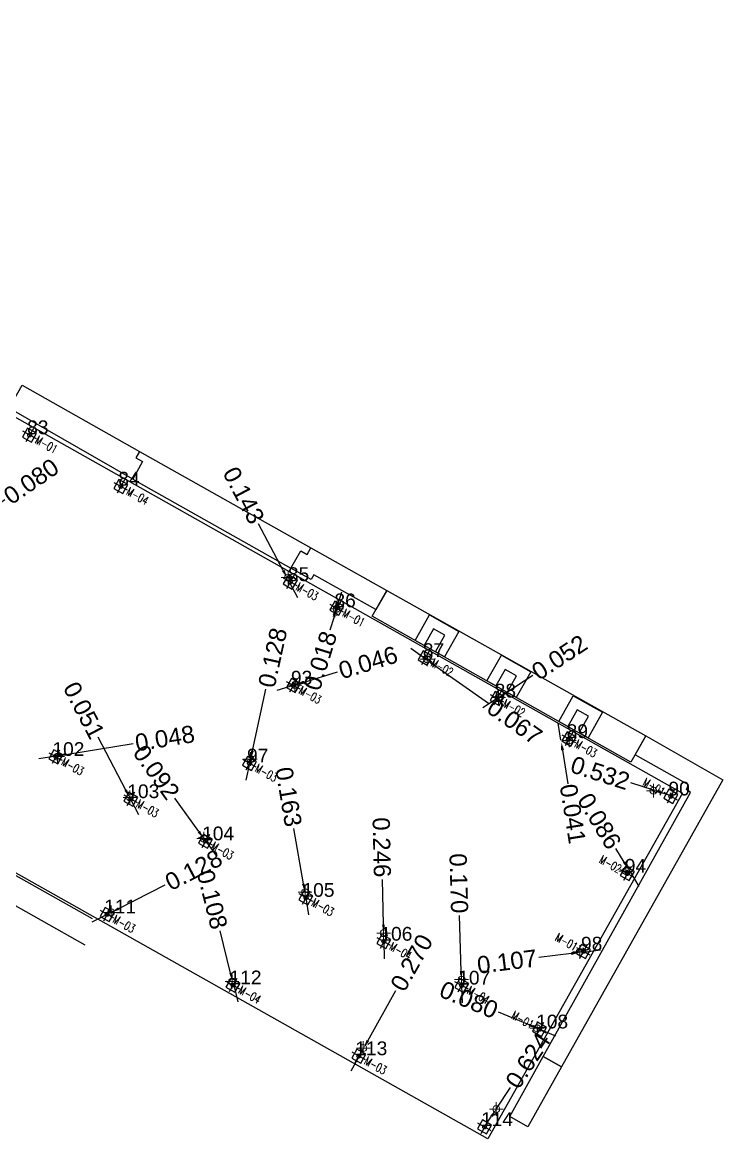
# Model space of a CAD drawing. Header units: metres. Extents: x -737339.1 to -737255, y -1030801.3 to -1030746.9.
# Drawn here: x -737275.4 to -737255.03, y -1030801.33 to -1030768.85 of the extents above; entities that cross this region are included whole.
import ezdxf
from ezdxf.enums import TextEntityAlignment as Align

# ---------------------------------------------------------------- set-up
doc = ezdxf.new("R2010")
doc.units = ezdxf.units.M
doc.header["$LTSCALE"] = 0.05
doc.header["$PDMODE"] = 34
doc.header["$PDSIZE"] = 0.2
for name, color, linetype in [('Bod-cislo', 191, 'Continuous'), ('bod-oznac', 6, 'Continuous'), ('koty', 5, 'Continuous'), ('projekt', 252, 'Continuous')]:
    doc.layers.add(name, color=color, linetype=linetype)
doc.styles.add('arial', font='arial.ttf')
doc.styles.add('ROMAND', font='romand.shx', dxfattribs={"width": 0.7})
doc.styles.get("Standard").update_dxf_attribs({"font": 'arial.ttf'})
doc.dimstyles.new('Standard 0.300', dxfattribs={"dimtxt": 0.5, "dimasz": 0.25, "dimexe": 0.18, "dimexo": 0.0625, "dimgap": 0.09, "dimtad": 0, "dimdec": 3, "dimzin": 0, "dimdsep": 46, "dimtxsty": 'Standard', "dimblk2": 'NONE', "dimsah": 1, "dimcen": 0.09, "dimse1": 1, "dimse2": 1, "dimadec": 0, "dimazin": 0, "dimtfac": 1, "dimtdec": 3, "dimtofl": 0, "dimtmove": 0, "dimatfit": 3, "dimldrblk": 'NONE', "dimfxl": 1, "dimtolj": 1, "dimtzin": 0, "dimarcsym": 0})

# ---------------------------------------------------------------- blocks, each defined once
blk = doc.blocks.new('*D163')
at = {"layer": 'Defpoints', "color": 0, "transparency": 16777216}
for p in [(-737274.433, -1030790.197), (-737274.429, -1030790.221), (-737274.381, -1030790.213, -225.467)]:
    blk.add_point(p, dxfattribs=at)
at = {"layer": 'koty', "color": 0, "lineweight": -2, "transparency": 16777216}
for p, q in [((-737274.138, -1030790.149), (-737272.18, -1030789.831)), ((-737274.433, -1030790.197), (-737274.926, -1030790.277))]:
    blk.add_line(p, q, dxfattribs=at)
at = {"layer": 'koty', "color": 0, "transparency": 16777216}
blk.add_solid([(-737274.145, -1030790.108), (-737274.131, -1030790.19), (-737274.385, -1030790.189)], dxfattribs=at)
at = {"layer": 'koty', "color": 0, "transparency": 16777216, "insert": (-737271.258, -1030789.682), "char_height": 0.5, "attachment_point": 5, "rotation": 9.2109}
blk.add_mtext('\\A1;0.048', dxfattribs=at)
blk = doc.blocks.new('_None')
blk = doc.blocks.new('*D164')
at = {"layer": 'Defpoints', "color": 0, "transparency": 16777216}
for p in [(-737267.675, -1030785.007, -225.418), (-737267.632, -1030785.146), (-737267.608, -1030785.133)]:
    blk.add_point(p, dxfattribs=at)
at = {"layer": 'koty', "color": 0, "lineweight": -2, "transparency": 16777216}
for p, q in [((-737267.815, -1030784.798), (-737268.531, -1030783.439)), ((-737267.632, -1030785.146), (-737267.399, -1030785.588))]:
    blk.add_line(p, q, dxfattribs=at)
at = {"layer": 'koty', "color": 0, "transparency": 16777216}
blk.add_solid([(-737267.778, -1030784.779), (-737267.852, -1030784.818), (-737267.698, -1030785.019)], dxfattribs=at)
at = {"layer": 'koty', "color": 0, "transparency": 16777216, "insert": (-737268.966, -1030782.613), "char_height": 0.5, "attachment_point": 5, "rotation": 297.7851}
blk.add_mtext('\\A1;0.143', dxfattribs=at)
blk = doc.blocks.new('*D165')
at = {"layer": 'Defpoints', "color": 0, "transparency": 16777216}
for p in [(-737266.259, -1030785.895), (-737266.259, -1030785.914, -225.678), (-737266.254, -1030785.897)]:
    blk.add_point(p, dxfattribs=at)
at = {"layer": 'koty', "color": 0, "lineweight": -2, "transparency": 16777216}
for p, q in [((-737266.259, -1030785.895), (-737266.111, -1030785.417)), ((-737266.338, -1030786.151), (-737266.456, -1030786.533))]:
    blk.add_line(p, q, dxfattribs=at)
at = {"layer": 'koty', "color": 0, "transparency": 16777216}
blk.add_solid([(-737266.378, -1030786.139), (-737266.299, -1030786.163), (-737266.264, -1030785.912)], dxfattribs=at)
at = {"layer": 'koty', "color": 0, "transparency": 16777216, "insert": (-737266.733, -1030787.425), "char_height": 0.5, "attachment_point": 5, "rotation": 72.8031}
blk.add_mtext('\\A1;0.018', dxfattribs=at)
blk = doc.blocks.new('*D166')
at = {"layer": 'Defpoints', "color": 0, "transparency": 16777216}
for p in [(-737267.521, -1030788.142), (-737267.52, -1030788.144), (-737267.476, -1030788.131, -225.43)]:
    blk.add_point(p, dxfattribs=at)
at = {"layer": 'koty', "color": 0, "lineweight": -2, "transparency": 16777216}
for p, q in [((-737267.238, -1030788.055), (-737266.238, -1030787.75)), ((-737267.521, -1030788.142), (-737267.999, -1030788.288))]:
    blk.add_line(p, q, dxfattribs=at)
at = {"layer": 'koty', "color": 0, "transparency": 16777216}
blk.add_solid([(-737267.25, -1030788.015), (-737267.226, -1030788.095), (-737267.477, -1030788.128)], dxfattribs=at)
at = {"layer": 'koty', "color": 0, "transparency": 16777216, "insert": (-737265.345, -1030787.477), "char_height": 0.5, "attachment_point": 5, "rotation": 16.9979}
blk.add_mtext('\\A1;0.046', dxfattribs=at)
blk = doc.blocks.new('*D167')
at = {"layer": 'Defpoints', "color": 0, "transparency": 16777216}
for p in [(-737263.694, -1030787.36), (-737263.683, -1030787.345), (-737263.629, -1030787.383, -225.416)]:
    blk.add_point(p, dxfattribs=at)
at = {"layer": 'koty', "color": 0, "lineweight": -2, "transparency": 16777216}
for p, q in [((-737263.694, -1030787.36), (-737264.103, -1030787.072)), ((-737263.435, -1030787.542), (-737261.847, -1030788.662))]:
    blk.add_line(p, q, dxfattribs=at)
at = {"layer": 'koty', "color": 0, "transparency": 16777216}
blk.add_solid([(-737263.411, -1030787.508), (-737263.459, -1030787.576), (-737263.64, -1030787.398)], dxfattribs=at)
at = {"layer": 'koty', "color": 0, "transparency": 16777216, "insert": (-737261.084, -1030789.2), "char_height": 0.5, "attachment_point": 5, "rotation": 324.8169}
blk.add_mtext('\\A1;0.067', dxfattribs=at)
blk = doc.blocks.new('*D168')
at = {"layer": 'Defpoints', "color": 0, "transparency": 16777216}
for p in [(-737261.593, -1030788.522), (-737261.592, -1030788.523), (-737261.549, -1030788.494, -225.422)]:
    blk.add_point(p, dxfattribs=at)
at = {"layer": 'koty', "color": 0, "lineweight": -2, "transparency": 16777216}
for p, q in [((-737261.341, -1030788.356), (-737260.558, -1030787.84)), ((-737261.593, -1030788.522), (-737262.01, -1030788.797))]:
    blk.add_line(p, q, dxfattribs=at)
at = {"layer": 'koty', "color": 0, "transparency": 16777216}
blk.add_solid([(-737261.364, -1030788.321), (-737261.318, -1030788.391), (-737261.549, -1030788.494)], dxfattribs=at)
at = {"layer": 'koty', "color": 0, "transparency": 16777216, "insert": (-737259.781, -1030787.328), "char_height": 0.5, "attachment_point": 5, "rotation": 33.3942}
blk.add_mtext('\\A1;0.052', dxfattribs=at)
blk = doc.blocks.new('*D169')
at = {"layer": 'Defpoints', "color": 0, "transparency": 16777216}
for p in [(-737259.501, -1030789.701), (-737259.735, -1030789.738), (-737259.495, -1030789.741, -225.482)]:
    blk.add_point(p, dxfattribs=at)
at = {"layer": 'koty', "color": 0, "lineweight": -2, "transparency": 16777216}
for p, q in [((-737259.735, -1030789.738), (-737259.814, -1030789.244)), ((-737259.69, -1030790.025), (-737259.533, -1030791.003))]:
    blk.add_line(p, q, dxfattribs=at)
at = {"layer": 'koty', "color": 0, "transparency": 16777216}
blk.add_solid([(-737259.648, -1030790.019), (-737259.731, -1030790.032), (-737259.729, -1030789.778)], dxfattribs=at)
at = {"layer": 'koty', "color": 0, "transparency": 16777216, "insert": (-737259.393, -1030791.878), "char_height": 0.5, "attachment_point": 5, "rotation": 279.0904}
blk.add_mtext('\\A1;0.041', dxfattribs=at)
blk = doc.blocks.new('*D170')
at = {"layer": 'Defpoints', "color": 0, "transparency": 16777216}
for p in [(-737257.045, -1030791.206, -225.427), (-737256.535, -1030791.357), (-737256.539, -1030791.37)]:
    blk.add_point(p, dxfattribs=at)
at = {"layer": 'koty', "color": 0, "lineweight": -2, "transparency": 16777216}
for p, q in [((-737257.041, -1030791.193), (-737257.707, -1030790.978)), ((-737256.535, -1030791.357), (-737256.803, -1030791.27))]:
    blk.add_line(p, q, dxfattribs=at)
at = {"layer": 'koty', "color": 0, "transparency": 16777216}
blk.add_solid([(-737256.79, -1030791.231), (-737256.816, -1030791.31), (-737257.041, -1030791.193)], dxfattribs=at)
at = {"layer": 'koty', "color": 0, "transparency": 16777216, "insert": (-737258.593, -1030790.691), "char_height": 0.5, "attachment_point": 5, "rotation": 342.0827}
blk.add_mtext('\\A1;0.532', dxfattribs=at)
blk = doc.blocks.new('*D171')
at = {"layer": 'Defpoints', "color": 0, "transparency": 16777216}
for p in [(-737257.85, -1030793.544, -225.512), (-737257.806, -1030793.617), (-737257.725, -1030793.568)]:
    blk.add_point(p, dxfattribs=at)
at = {"layer": 'koty', "color": 0, "lineweight": -2, "transparency": 16777216}
for p, q in [((-737257.898, -1030793.281), (-737258.135, -1030792.89)), ((-737257.725, -1030793.568), (-737257.466, -1030793.996))]:
    blk.add_line(p, q, dxfattribs=at)
at = {"layer": 'koty', "color": 0, "transparency": 16777216}
blk.add_solid([(-737257.863, -1030793.26), (-737257.934, -1030793.303), (-737257.769, -1030793.495)], dxfattribs=at)
at = {"layer": 'koty', "color": 0, "transparency": 16777216, "insert": (-737258.619, -1030792.091), "char_height": 0.5, "attachment_point": 5, "rotation": 301.1939}
blk.add_mtext('\\A1;0.086', dxfattribs=at)
blk = doc.blocks.new('*D172')
at = {"layer": 'Defpoints', "color": 0, "transparency": 16777216}
for p in [(-737259.188, -1030795.896, -225.362), (-737259.082, -1030795.883), (-737259.08, -1030795.898)]:
    blk.add_point(p, dxfattribs=at)
at = {"layer": 'koty', "color": 0, "lineweight": -2, "transparency": 16777216}
for p, q in [((-737259.08, -1030795.898), (-737258.584, -1030795.835)), ((-737259.434, -1030795.942), (-737260.38, -1030796.062))]:
    blk.add_line(p, q, dxfattribs=at)
at = {"layer": 'koty', "color": 0, "transparency": 16777216}
blk.add_solid([(-737259.439, -1030795.901), (-737259.429, -1030795.984), (-737259.186, -1030795.911)], dxfattribs=at)
at = {"layer": 'koty', "color": 0, "transparency": 16777216, "insert": (-737261.306, -1030796.179), "char_height": 0.5, "attachment_point": 5, "rotation": 7.1912}
blk.add_mtext('\\A1;0.107', dxfattribs=at)
blk = doc.blocks.new('*D173')
at = {"layer": 'Defpoints', "color": 0, "transparency": 16777216}
for p in [(-737260.432, -1030798.117, -225.395), (-737260.358, -1030798.148), (-737260.357, -1030798.147)]:
    blk.add_point(p, dxfattribs=at)
at = {"layer": 'koty', "color": 0, "lineweight": -2, "transparency": 16777216}
for p, q in [((-737260.662, -1030798.02), (-737261.554, -1030797.648)), ((-737260.357, -1030798.147), (-737259.896, -1030798.339))]:
    blk.add_line(p, q, dxfattribs=at)
at = {"layer": 'koty', "color": 0, "transparency": 16777216}
blk.add_solid([(-737260.646, -1030797.981), (-737260.678, -1030798.058), (-737260.431, -1030798.116)], dxfattribs=at)
at = {"layer": 'koty', "color": 0, "transparency": 16777216, "insert": (-737262.415, -1030797.289), "char_height": 0.5, "attachment_point": 5, "rotation": 337.3821}
blk.add_mtext('\\A1;0.080', dxfattribs=at)
blk = doc.blocks.new('*D174')
at = {"layer": 'Defpoints', "color": 0, "transparency": 16777216}
for p in [(-737262.628, -1030796.702, -225.412), (-737262.626, -1030796.872), (-737262.623, -1030796.872)]:
    blk.add_point(p, dxfattribs=at)
at = {"layer": 'koty', "color": 0, "lineweight": -2, "transparency": 16777216}
for p, q in [((-737262.638, -1030796.452), (-737262.683, -1030794.832)), ((-737262.626, -1030796.872), (-737262.612, -1030797.372))]:
    blk.add_line(p, q, dxfattribs=at)
at = {"layer": 'koty', "color": 0, "transparency": 16777216}
blk.add_solid([(-737262.596, -1030796.451), (-737262.679, -1030796.453), (-737262.631, -1030796.702)], dxfattribs=at)
at = {"layer": 'koty', "color": 0, "transparency": 16777216, "insert": (-737262.71, -1030793.9), "char_height": 0.5, "attachment_point": 5, "rotation": 271.6153}
blk.add_mtext('\\A1;0.170', dxfattribs=at)
blk = doc.blocks.new('*D175')
at = {"layer": 'Defpoints', "color": 0, "transparency": 16777216}
for p in [(-737264.894, -1030795.35, -225.543), (-737264.889, -1030795.595), (-737264.888, -1030795.595)]:
    blk.add_point(p, dxfattribs=at)
at = {"layer": 'koty', "color": 0, "lineweight": -2, "transparency": 16777216}
for p, q in [((-737264.9, -1030795.1), (-737264.929, -1030793.785)), ((-737264.889, -1030795.595), (-737264.877, -1030796.095))]:
    blk.add_line(p, q, dxfattribs=at)
at = {"layer": 'koty', "color": 0, "transparency": 16777216}
blk.add_solid([(-737264.858, -1030795.099), (-737264.941, -1030795.101), (-737264.894, -1030795.35)], dxfattribs=at)
at = {"layer": 'koty', "color": 0, "transparency": 16777216, "insert": (-737264.951, -1030792.852), "char_height": 0.5, "attachment_point": 5, "rotation": 271.2928}
blk.add_mtext('\\A1;0.246', dxfattribs=at)
blk = doc.blocks.new('*D176')
at = {"layer": 'Defpoints', "color": 0, "transparency": 16777216}
for p in [(-737267.181, -1030794.159, -225.557), (-737267.159, -1030794.32), (-737267.154, -1030794.319)]:
    blk.add_point(p, dxfattribs=at)
at = {"layer": 'koty', "color": 0, "lineweight": -2, "transparency": 16777216}
for p, q in [((-737267.228, -1030793.913), (-737267.502, -1030792.305)), ((-737267.159, -1030794.32), (-737267.075, -1030794.813))]:
    blk.add_line(p, q, dxfattribs=at)
at = {"layer": 'koty', "color": 0, "transparency": 16777216}
blk.add_solid([(-737267.187, -1030793.906), (-737267.269, -1030793.92), (-737267.186, -1030794.16)], dxfattribs=at)
at = {"layer": 'koty', "color": 0, "transparency": 16777216, "insert": (-737267.659, -1030791.385), "char_height": 0.5, "attachment_point": 5, "rotation": 279.6655}
blk.add_mtext('\\A1;0.163', dxfattribs=at)
blk = doc.blocks.new('*D177')
at = {"layer": 'Defpoints', "color": 0, "transparency": 16777216}
for p in [(-737268.769, -1030790.285, -225.372), (-737268.796, -1030790.41), (-737268.792, -1030790.411)]:
    blk.add_point(p, dxfattribs=at)
at = {"layer": 'koty', "color": 0, "lineweight": -2, "transparency": 16777216}
for p, q in [((-737268.711, -1030790.042), (-737268.32, -1030788.247)), ((-737268.792, -1030790.411), (-737268.898, -1030790.899))]:
    blk.add_line(p, q, dxfattribs=at)
at = {"layer": 'koty', "color": 0, "transparency": 16777216}
blk.add_solid([(-737268.752, -1030790.033), (-737268.67, -1030790.051), (-737268.764, -1030790.286)], dxfattribs=at)
at = {"layer": 'koty', "color": 0, "transparency": 16777216, "insert": (-737268.121, -1030787.334), "char_height": 0.5, "attachment_point": 5, "rotation": 77.6979}
blk.add_mtext('\\A1;0.128', dxfattribs=at)
blk = doc.blocks.new('*D178')
at = {"layer": 'Defpoints', "color": 0, "transparency": 16777216}
for p in [(-737270.126, -1030792.6, -225.485), (-737270.072, -1030792.675), (-737270.071, -1030792.674)]:
    blk.add_point(p, dxfattribs=at)
at = {"layer": 'koty', "color": 0, "lineweight": -2, "transparency": 16777216}
for p, q in [((-737270.27, -1030792.396), (-737270.964, -1030791.426)), ((-737270.071, -1030792.674), (-737269.78, -1030793.081))]:
    blk.add_line(p, q, dxfattribs=at)
at = {"layer": 'koty', "color": 0, "transparency": 16777216}
blk.add_solid([(-737270.236, -1030792.372), (-737270.304, -1030792.42), (-737270.125, -1030792.599)], dxfattribs=at)
at = {"layer": 'koty', "color": 0, "transparency": 16777216, "insert": (-737271.506, -1030790.669), "char_height": 0.5, "attachment_point": 5, "rotation": 305.5815}
blk.add_mtext('\\A1;0.092', dxfattribs=at)
blk = doc.blocks.new('*D179')
at = {"layer": 'Defpoints', "color": 0, "transparency": 16777216}
for p in [(-737272.274, -1030791.403, -225.492), (-737272.257, -1030791.451), (-737272.251, -1030791.448)]:
    blk.add_point(p, dxfattribs=at)
at = {"layer": 'koty', "color": 0, "lineweight": -2, "transparency": 16777216}
for p, q in [((-737272.397, -1030791.185), (-737273.2, -1030789.652)), ((-737272.257, -1030791.451), (-737272.025, -1030791.894))]:
    blk.add_line(p, q, dxfattribs=at)
at = {"layer": 'koty', "color": 0, "transparency": 16777216}
blk.add_solid([(-737272.36, -1030791.166), (-737272.434, -1030791.204), (-737272.281, -1030791.406)], dxfattribs=at)
at = {"layer": 'koty', "color": 0, "transparency": 16777216, "insert": (-737273.611, -1030788.868), "char_height": 0.5, "attachment_point": 5, "rotation": 297.6581}
blk.add_mtext('\\A1;0.051', dxfattribs=at)
blk = doc.blocks.new('*D180')
at = {"layer": 'Defpoints', "color": 0, "transparency": 16777216}
for p in [(-737272.936, -1030794.803), (-737272.935, -1030794.805), (-737272.822, -1030794.745, -225.549)]:
    blk.add_point(p, dxfattribs=at)
at = {"layer": 'koty', "color": 0, "lineweight": -2, "transparency": 16777216}
for p, q in [((-737272.599, -1030794.633), (-737271.251, -1030793.94)), ((-737272.935, -1030794.805), (-737273.38, -1030795.034))]:
    blk.add_line(p, q, dxfattribs=at)
at = {"layer": 'koty', "color": 0, "transparency": 16777216}
blk.add_solid([(-737272.618, -1030794.595), (-737272.58, -1030794.67), (-737272.821, -1030794.747)], dxfattribs=at)
at = {"layer": 'koty', "color": 0, "transparency": 16777216, "insert": (-737270.42, -1030793.513), "char_height": 0.5, "attachment_point": 5, "rotation": 27.1907}
blk.add_mtext('\\A1;0.128', dxfattribs=at)
blk = doc.blocks.new('*D181')
at = {"layer": 'Defpoints', "color": 0, "transparency": 16777216}
for p in [(-737269.303, -1030796.76, -225.429), (-737269.277, -1030796.865), (-737269.256, -1030796.86)]:
    blk.add_point(p, dxfattribs=at)
at = {"layer": 'koty', "color": 0, "lineweight": -2, "transparency": 16777216}
for p, q in [((-737269.344, -1030796.512), (-737269.654, -1030795.278)), ((-737269.256, -1030796.86), (-737269.135, -1030797.345))]:
    blk.add_line(p, q, dxfattribs=at)
at = {"layer": 'koty', "color": 0, "transparency": 16777216}
blk.add_solid([(-737269.303, -1030796.502), (-737269.384, -1030796.523), (-737269.283, -1030796.755)], dxfattribs=at)
at = {"layer": 'koty', "color": 0, "transparency": 16777216, "insert": (-737269.882, -1030794.372), "char_height": 0.5, "attachment_point": 5, "rotation": 284.1084}
blk.add_mtext('\\A1;0.108', dxfattribs=at)
blk = doc.blocks.new('*D182')
at = {"layer": 'Defpoints', "color": 0, "transparency": 16777216}
for p in [(-737265.485, -1030798.691, -225.549), (-737265.617, -1030798.927), (-737265.608, -1030798.932)]:
    blk.add_point(p, dxfattribs=at)
at = {"layer": 'koty', "color": 0, "lineweight": -2, "transparency": 16777216}
for p, q in [((-737265.354, -1030798.478), (-737264.535, -1030797.021)), ((-737265.608, -1030798.932), (-737265.853, -1030799.367))]:
    blk.add_line(p, q, dxfattribs=at)
at = {"layer": 'koty', "color": 0, "transparency": 16777216}
blk.add_solid([(-737265.39, -1030798.458), (-737265.317, -1030798.498), (-737265.476, -1030798.696)], dxfattribs=at)
at = {"layer": 'koty', "color": 0, "transparency": 16777216, "insert": (-737264.078, -1030796.208), "char_height": 0.5, "attachment_point": 5, "rotation": 60.6691}
blk.add_mtext('\\A1;0.270', dxfattribs=at)
blk = doc.blocks.new('*D183')
at = {"layer": 'Defpoints', "color": 0, "transparency": 16777216}
for p in [(-737261.617, -1030800.466, -225.491), (-737261.958, -1030800.988), (-737261.957, -1030800.989)]:
    blk.add_point(p, dxfattribs=at)
at = {"layer": 'koty', "color": 0, "lineweight": -2, "transparency": 16777216}
for p, q in [((-737261.616, -1030800.467), (-737261.204, -1030799.836)), ((-737261.957, -1030800.989), (-737261.753, -1030800.676))]:
    blk.add_line(p, q, dxfattribs=at)
at = {"layer": 'koty', "color": 0, "transparency": 16777216}
blk.add_solid([(-737261.788, -1030800.653), (-737261.718, -1030800.699), (-737261.616, -1030800.467)], dxfattribs=at)
at = {"layer": 'koty', "color": 0, "transparency": 16777216, "insert": (-737260.694, -1030799.056), "char_height": 0.5, "attachment_point": 5, "rotation": 56.8414}
blk.add_mtext('\\A1;0.624', dxfattribs=at)
blk = doc.blocks.new('*D189')
at = {"layer": 'Defpoints', "color": 0, "transparency": 16777216}
for p in [(-737276.459, -1030783.108), (-737276.458, -1030783.11), (-737276.393, -1030783.063, 225.464)]:
    blk.add_point(p, dxfattribs=at)
at = {"layer": 'koty', "color": 0, "lineweight": -2, "transparency": 16777216}
for p, q in [((-737276.186, -1030782.923), (-737275.915, -1030782.737)), ((-737276.458, -1030783.11), (-737276.87, -1030783.393))]:
    blk.add_line(p, q, dxfattribs=at)
at = {"layer": 'koty', "color": 0, "transparency": 16777216}
blk.add_solid([(-737276.21, -1030782.888), (-737276.162, -1030782.957), (-737276.392, -1030783.064)], dxfattribs=at)
at = {"layer": 'koty', "color": 0, "transparency": 16777216, "insert": (-737275.147, -1030782.208), "char_height": 0.5, "attachment_point": 5, "rotation": 34.5208}
blk.add_mtext('\\A1;0.080', dxfattribs=at)

msp = doc.modelspace()

# ---------------------------------------------------------------- linework, layer by layer
at = {"layer": 'bod-oznac', "linetype": 'Continuous', "lineweight": 0}
for p in [(-737267.675, -1030785.007, -225.418), (-737266.259, -1030785.914, -225.678), (-737263.629, -1030787.383, -225.416), (-737267.476, -1030788.131, -225.43), (-737261.549, -1030788.494, -225.422), (-737259.495, -1030789.741, -225.482), (-737274.381, -1030790.213, -225.467), (-737268.769, -1030790.285, -225.372), (-737257.045, -1030791.206, -225.427), (-737272.274, -1030791.403, -225.492), (-737270.126, -1030792.6, -225.485), (-737257.85, -1030793.544, -225.512), (-737267.181, -1030794.159, -225.557), (-737272.822, -1030794.745, -225.549), (-737264.894, -1030795.35, -225.543), (-737259.188, -1030795.896, -225.362), (-737262.628, -1030796.702, -225.412), (-737269.303, -1030796.76, -225.429), (-737260.432, -1030798.117, -225.395), (-737265.485, -1030798.691, -225.549), (-737261.6173, -1030800.466, -225.491)]:
    msp.add_point(p, dxfattribs=at)
at = {"layer": 'projekt', "ltscale": 0.2}
for p, q in [((-737274.9966, -1030780.971), (-737275.3887, -1030780.7501)), ((-737275.0822, -1030780.6645), (-737275.3031, -1030781.0566)), ((-737272.3436, -1030782.4656), (-737272.7357, -1030782.2448)), ((-737272.4292, -1030782.1592), (-737272.6501, -1030782.5512)), ((-737267.4124, -1030785.2438), (-737267.8044, -1030785.0229)), ((-737267.498, -1030784.9373), (-737267.7189, -1030785.3294)), ((-737266.0576, -1030786.0071), (-737266.4497, -1030785.7862)), ((-737266.1432, -1030785.7006), (-737266.3641, -1030786.0927)), ((-737263.4874, -1030787.4551), (-737263.8795, -1030787.2342)), ((-737263.573, -1030787.1486), (-737263.7939, -1030787.5406)), ((-737267.324, -1030788.2549), (-737267.716, -1030788.034)), ((-737267.4096, -1030787.9484), (-737267.6304, -1030788.3405)), ((-737261.3964, -1030788.6331), (-737261.7885, -1030788.4122)), ((-737261.482, -1030788.3266), (-737261.7029, -1030788.7187)), ((-737259.3054, -1030789.8111), (-737259.6975, -1030789.5902)), ((-737259.391, -1030789.5046), (-737259.6119, -1030789.8967)), ((-737274.3182, -1030790.0247), (-737274.5391, -1030790.4168)), ((-737274.2326, -1030790.3312), (-737274.6247, -1030790.1103)), ((-737268.6002, -1030790.5201), (-737268.9922, -1030790.2993)), ((-737268.6858, -1030790.2137), (-737268.9066, -1030790.6057)), ((-737272.0545, -1030791.5583), (-737272.4465, -1030791.3374)), ((-737272.1401, -1030791.2518), (-737272.3609, -1030791.6439)), ((-737256.3432, -1030791.48), (-737256.7352, -1030791.2591)), ((-737256.4288, -1030791.1735), (-737256.6497, -1030791.5656)), ((-737269.8764, -1030792.7854), (-737270.2684, -1030792.5645)), ((-737269.9619, -1030792.4789), (-737270.1828, -1030792.871)), ((-737257.6096, -1030793.7278), (-737258.0016, -1030793.5069)), ((-737257.6951, -1030793.4213), (-737257.916, -1030793.8134)), ((-737266.9577, -1030794.4297), (-737267.3497, -1030794.2088)), ((-737267.0433, -1030794.1232), (-737267.2641, -1030794.5153)), ((-737272.8254, -1030794.6075), (-737273.0463, -1030794.9995)), ((-737272.7398, -1030794.9139), (-737273.1319, -1030794.693)), ((-737264.6924, -1030795.7059), (-737265.0845, -1030795.485)), ((-737264.778, -1030795.3994), (-737264.9989, -1030795.7915)), ((-737258.8857, -1030795.993), (-737259.2778, -1030795.7722)), ((-737258.9713, -1030795.6866), (-737259.1922, -1030796.0786)), ((-737269.0806, -1030796.9755), (-737269.4726, -1030796.7546)), ((-737269.1662, -1030796.669), (-737269.387, -1030797.0611)), ((-737262.4272, -1030796.9821), (-737262.8192, -1030796.7612)), ((-737262.5128, -1030796.6756), (-737262.7337, -1030797.0677)), ((-737260.1619, -1030798.2583), (-737260.554, -1030798.0374)), ((-737260.2475, -1030797.9518), (-737260.4684, -1030798.3439)), ((-737265.4213, -1030799.037), (-737265.8134, -1030798.8161)), ((-737265.5069, -1030798.7305), (-737265.7278, -1030799.1226)), ((-737261.7621, -1030801.0985), (-737262.1542, -1030800.8777)), ((-737261.8477, -1030800.7921), (-737262.0686, -1030801.1841))]:
    msp.add_line(p, q, dxfattribs=at)
at = {"layer": 'projekt'}
for p, q in [((-737271.9959, -1030781.3389), (-737267.0093, -1030784.1444)), ((-737272.1933, -1030782.1384), (-737267.5904, -1030784.728)), ((-737277.9256, -1030792.3666), (-737273.3712, -1030794.9206)), ((-737278.4858, -1030792.9339), (-737273.5859, -1030795.691))]:
    msp.add_line(p, q, dxfattribs=at)
for points in [[(-737337.8576, -1030758.5148), (-737332.1736, -1030748.4258), (-737305.814, -1030763.2762), (-737305.819, -1030763.285), (-737285.2357, -1030774.8811), (-737285.2504, -1030774.9073), (-737256.1987, -1030791.2744), (-737261.863, -1030801.3286)], [(-737332.1736, -1030748.4258), (-737305.814, -1030763.2762), (-737305.819, -1030763.285), (-737285.2357, -1030774.8811), (-737285.2504, -1030774.9073), (-737256.1987, -1030791.2744), (-737261.863, -1030801.3286), (-737337.8576, -1030758.5148)], [(-737275.4115, -1030779.4054), (-737271.9959, -1030781.3389), (-737272.0999, -1030781.5236), (-737271.9081, -1030781.6315), (-737272.1933, -1030782.1384), (-737275.7892, -1030780.0758)], [(-737267.5904, -1030784.728), (-737267.3058, -1030784.2226), (-737267.1141, -1030784.3305), (-737267.0093, -1030784.1444), (-737264.8043, -1030785.3817), (-737265.1178, -1030785.9383), (-737266.9293, -1030784.9205), (-737267.006, -1030785.057)], [(-737264.8043, -1030785.3817), (-737257.2686, -1030789.6083), (-737257.6988, -1030790.3719), (-737265.2264, -1030786.131)], [(-737257.2686, -1030789.6083), (-737255.032, -1030790.893), (-737259.7171, -1030799.2385), (-737260.253, -1030798.9375), (-737255.972, -1030791.255), (-737256.086, -1030791.17), (-737256.027, -1030791.038), (-737257.5789, -1030790.1589)], [(-737261.2265, -1030800.6846), (-737260.253, -1030798.9375), (-737259.7171, -1030799.2385), (-737260.6962, -1030800.9824)]]:
    msp.add_lwpolyline(points, close=True, dxfattribs=at)
at = {"layer": 'projekt', "ltscale": 0.3}
for points in [[(-737275.3969, -1030780.9176), (-737275.1356, -1030781.0649), (-737274.9883, -1030780.8035), (-737275.2497, -1030780.6563)], [(-737272.744, -1030782.4123), (-737272.4826, -1030782.5595), (-737272.3354, -1030782.2981), (-737272.5967, -1030782.1509)], [(-737267.8127, -1030785.1904), (-737267.5514, -1030785.3377), (-737267.4041, -1030785.0763), (-737267.6655, -1030784.9291)], [(-737266.4579, -1030785.9537), (-737266.1966, -1030786.1009), (-737266.0493, -1030785.8396), (-737266.3107, -1030785.6923)], [(-737263.8878, -1030787.4017), (-737263.6264, -1030787.5489), (-737263.4791, -1030787.2876), (-737263.7405, -1030787.1403)], [(-737267.7243, -1030788.2015), (-737267.4629, -1030788.3488), (-737267.3157, -1030788.0874), (-737267.5771, -1030787.9401)], [(-737261.7968, -1030788.5797), (-737261.5354, -1030788.727), (-737261.3881, -1030788.4656), (-737261.6495, -1030788.3183)], [(-737259.7058, -1030789.7577), (-737259.4444, -1030789.905), (-737259.2971, -1030789.6436), (-737259.5585, -1030789.4964)], [(-737274.6329, -1030790.2778), (-737274.3716, -1030790.425), (-737274.2243, -1030790.1637), (-737274.4857, -1030790.0164)], [(-737269.0005, -1030790.4668), (-737268.7391, -1030790.614), (-737268.5919, -1030790.3526), (-737268.8533, -1030790.2054)], [(-737272.4548, -1030791.5049), (-737272.1934, -1030791.6521), (-737272.0462, -1030791.3908), (-737272.3076, -1030791.2435)], [(-737256.7435, -1030791.4266), (-737256.4821, -1030791.5738), (-737256.3349, -1030791.3125), (-737256.5963, -1030791.1652)], [(-737270.2767, -1030792.732), (-737270.0153, -1030792.8793), (-737269.8681, -1030792.6179), (-737270.1294, -1030792.4706)], [(-737258.0099, -1030793.6744), (-737257.7485, -1030793.8217), (-737257.6013, -1030793.5603), (-737257.8626, -1030793.413)], [(-737267.358, -1030794.3763), (-737267.0966, -1030794.5236), (-737266.9494, -1030794.2622), (-737267.2108, -1030794.115)], [(-737273.1402, -1030794.8605), (-737272.8788, -1030795.0078), (-737272.7315, -1030794.7464), (-737272.9929, -1030794.5992)], [(-737265.0928, -1030795.6525), (-737264.8314, -1030795.7998), (-737264.6841, -1030795.5384), (-737264.9455, -1030795.3911)], [(-737259.2861, -1030795.9397), (-737259.0247, -1030796.0869), (-737258.8775, -1030795.8255), (-737259.1388, -1030795.6783)], [(-737269.4809, -1030796.9221), (-737269.2195, -1030797.0693), (-737269.0723, -1030796.808), (-737269.3337, -1030796.6607)], [(-737262.8275, -1030796.9287), (-737262.5662, -1030797.076), (-737262.4189, -1030796.8146), (-737262.6803, -1030796.6673)], [(-737260.5623, -1030798.2049), (-737260.3009, -1030798.3522), (-737260.1537, -1030798.0908), (-737260.415, -1030797.9435)], [(-737265.8217, -1030798.9836), (-737265.5603, -1030799.1309), (-737265.413, -1030798.8695), (-737265.6744, -1030798.7223)], [(-737262.1624, -1030801.0452), (-737261.9011, -1030801.1924), (-737261.7538, -1030800.931), (-737262.0152, -1030800.7838)]]:
    msp.add_lwpolyline(points, close=True, dxfattribs=at)
at = {"layer": 'projekt', "ltscale": 0.5}
for points in [[(-737263.9805, -1030786.8329), (-737263.5609, -1030786.088), (-737262.707, -1030786.569), (-737263.1267, -1030787.3139), (-737263.3881, -1030787.1667), (-737263.1157, -1030786.6831), (-737263.4467, -1030786.4966), (-737263.7192, -1030786.9802)], [(-737261.8895, -1030788.0109), (-737261.4699, -1030787.266), (-737260.616, -1030787.747), (-737261.0357, -1030788.492), (-737261.2971, -1030788.3447), (-737261.0247, -1030787.8612), (-737261.3557, -1030787.6746), (-737261.6282, -1030788.1582)], [(-737259.7985, -1030789.189), (-737259.3789, -1030788.444), (-737258.525, -1030788.9251), (-737258.9447, -1030789.67), (-737259.2061, -1030789.5227), (-737258.9337, -1030789.0392), (-737259.2647, -1030788.8527), (-737259.5372, -1030789.3362)]]:
    msp.add_lwpolyline(points, close=True, dxfattribs=at)
at = {"layer": 'projekt', "ltscale": 0.3}
for centre in [(-737275.1926, -1030780.8606), (-737272.5397, -1030782.3552), (-737267.6084, -1030785.1334), (-737266.2536, -1030785.8966), (-737263.6834, -1030787.3446), (-737267.52, -1030788.1445), (-737261.5924, -1030788.5226), (-737259.5015, -1030789.7007), (-737274.4286, -1030790.2207), (-737268.7962, -1030790.4097), (-737256.5392, -1030791.3695), (-737272.2505, -1030791.4478), (-737270.0724, -1030792.6749), (-737257.8056, -1030793.6174), (-737267.1537, -1030794.3193), (-737272.9358, -1030794.8035), (-737264.8885, -1030795.5955), (-737259.0818, -1030795.8826), (-737269.2766, -1030796.865), (-737262.6232, -1030796.8716), (-737260.358, -1030798.1478), (-737265.6174, -1030798.9266), (-737261.9581, -1030800.9881)]:
    msp.add_circle(centre, 0.055, dxfattribs=at)

# ---------------------------------------------------------------- texts
at = {"layer": 'Bod-cislo', "style": 'arial'}
for s, p in [('83', (-737275.2641, -1030780.8338)), ('84', (-737272.6129, -1030782.3284)), ('85', (-737267.6798, -1030785.1066)), ('86', (-737266.3251, -1030785.8698)), ('87', (-737263.7549, -1030787.3178)), ('93', (-737267.5914, -1030788.1177)), ('88', (-737261.6639, -1030788.4959)), ('89', (-737259.5711, -1030789.6739)), ('102', (-737274.5304, -1030790.1939)), ('97', (-737268.8676, -1030790.3829)), ('103', (-737272.3523, -1030791.421)), ('90', (-737256.6106, -1030791.3427)), ('104', (-737270.176, -1030792.6482)), ('94', (-737257.8788, -1030793.5906)), ('105', (-737267.2555, -1030794.2925)), ('111', (-737273.0269, -1030794.7767)), ('106', (-737264.9902, -1030795.5687)), ('98', (-737259.1532, -1030795.8558)), ('112', (-737269.3784, -1030796.8382)), ('107', (-737262.725, -1030796.8449)), ('108', (-737260.4598, -1030798.1211)), ('113', (-737265.7191, -1030798.8998)), ('114', (-737262.0617, -1030800.9613))]:
    msp.add_text(s, height=0.4, dxfattribs=at).set_placement(p)
at = {"layer": 'projekt', "style": 'ROMAND', "width": 0.7}
for s, p in [('M-01', (-737274.9966, -1030780.971)), ('M-04', (-737272.3436, -1030782.4656)), ('M-03', (-737267.4124, -1030785.2438)), ('M-01', (-737266.0576, -1030786.0071)), ('M-02', (-737263.4874, -1030787.4551)), ('M-03', (-737267.324, -1030788.2549)), ('M-02', (-737261.3964, -1030788.6331)), ('M-03', (-737259.3054, -1030789.8111)), ('M-03', (-737274.2326, -1030790.3312)), ('M-03', (-737268.6002, -1030790.5201)), ('M-03', (-737272.0545, -1030791.5583)), ('M-03', (-737269.8764, -1030792.7854)), ('M-03', (-737266.9577, -1030794.4297)), ('M-03', (-737272.7398, -1030794.9139)), ('M-04', (-737264.6924, -1030795.7059)), ('M-04', (-737269.0806, -1030796.9755)), ('M-04', (-737262.4272, -1030796.9821)), ('M-03', (-737265.4213, -1030799.037))]:
    msp.add_text(s, height=0.25, rotation=330.60398, dxfattribs=at).set_placement(p, align=Align.MIDDLE_LEFT)
for s, p in [('M-01', (-737256.7352, -1030791.2591)), ('M-02', (-737258.0016, -1030793.5069)), ('M-01', (-737259.2778, -1030795.7722)), ('M-01', (-737260.554, -1030798.0374))]:
    msp.add_text(s, height=0.25, rotation=330.60398, dxfattribs=at).set_placement(p, align=Align.MIDDLE_RIGHT)

# ---------------------------------------------------------------- dimensions: what is measured, and where the dimension line sits
at = {"layer": 'koty'}
for base, p1, p2, angle, picture, middle in [((-737276.458, -1030783.1099), (-737276.393, -1030783.063, 225.464), (-737276.459, -1030783.1084), 214.52081, '*D189', (-737275.1467, -1030782.208)), ((-737267.6317, -1030785.1457), (-737267.675, -1030785.007, -225.418), (-737267.6084, -1030785.1334), 297.78512, '*D164', (-737268.9661, -1030782.6132)), ((-737266.2591, -1030785.8949), (-737266.259, -1030785.914, -225.678), (-737266.2536, -1030785.8966), 72.80312, '*D165', (-737266.7326, -1030787.425)), ((-737268.7916, -1030790.4107), (-737268.769, -1030790.285, -225.372), (-737268.7962, -1030790.4097), 257.69787, '*D177', (-737268.1207, -1030787.3343)), ((-737261.5928, -1030788.5222), (-737261.549, -1030788.494, -225.422), (-737261.5924, -1030788.5226), 213.39421, '*D168', (-737259.7807, -1030787.3276)), ((-737267.5208, -1030788.1417), (-737267.476, -1030788.131, -225.43), (-737267.52, -1030788.1445), 196.99787, '*D166', (-737265.3455, -1030787.4767)), ((-737263.6942, -1030787.3598), (-737263.629, -1030787.383, -225.416), (-737263.6834, -1030787.3446), 144.81693, '*D167', (-737261.0842, -1030789.1999)), ((-737272.2571, -1030791.4513), (-737272.274, -1030791.403, -225.492), (-737272.2505, -1030791.4478), 297.65809, '*D179', (-737273.6109, -1030788.8681)), ((-737274.4325, -1030790.1965), (-737274.381, -1030790.213, -225.467), (-737274.4286, -1030790.2207), 189.21088, '*D163', (-737271.2577, -1030789.6817)), ((-737259.7355, -1030789.7381), (-737259.495, -1030789.741, -225.482), (-737259.5015, -1030789.7007), 99.09035, '*D169', (-737259.3932, -1030791.8776)), ((-737270.0713, -1030792.6741), (-737270.126, -1030792.6, -225.485), (-737270.0724, -1030792.6749), 305.5815, '*D178', (-737271.5057, -1030790.6691)), ((-737256.5351, -1030791.3568), (-737257.045, -1030791.206, -225.427), (-737256.5392, -1030791.3695), 342.08274, '*D170', (-737258.593, -1030790.6914)), ((-737267.1587, -1030794.3201), (-737267.181, -1030794.159, -225.557), (-737267.1537, -1030794.3193), 279.66545, '*D176', (-737267.6586, -1030791.3851)), ((-737257.7246, -1030793.5683), (-737257.85, -1030793.544, -225.512), (-737257.8056, -1030793.6174), 301.19389, '*D171', (-737258.6189, -1030792.0913)), ((-737264.8886, -1030795.5955), (-737264.894, -1030795.35, -225.543), (-737264.8885, -1030795.5955), 271.29284, '*D175', (-737264.9505, -1030792.8517)), ((-737272.9349, -1030794.8053), (-737272.822, -1030794.745, -225.549), (-737272.9358, -1030794.8035), 207.19075, '*D180', (-737270.4202, -1030793.5134)), ((-737262.6258, -1030796.8717), (-737262.628, -1030796.702, -225.412), (-737262.6232, -1030796.8716), 271.61526, '*D174', (-737262.7096, -1030793.8997)), ((-737269.2564, -1030796.8599), (-737269.303, -1030796.76, -225.429), (-737269.2766, -1030796.865), 284.10838, '*D181', (-737269.8816, -1030794.3723)), ((-737265.6085, -1030798.9316), (-737265.485, -1030798.691, -225.549), (-737265.6174, -1030798.9266), 240.66912, '*D182', (-737264.0782, -1030796.2081)), ((-737259.0799, -1030795.8977), (-737259.188, -1030795.896, -225.362), (-737259.0818, -1030795.8826), 7.19121, '*D172', (-737261.3061, -1030796.1786)), ((-737260.3574, -1030798.1466), (-737260.432, -1030798.117, -225.395), (-737260.358, -1030798.1478), 337.38212, '*D173', (-737262.415, -1030797.2893)), ((-737261.9571, -1030800.9888), (-737261.617, -1030800.466, -225.491), (-737261.9581, -1030800.9881), 236.8414, '*D183', (-737260.694, -1030799.0556))]:
    dim = msp.add_linear_dim(base=base, p1=p1, p2=p2, angle=angle, dimstyle='Standard 0.300', dxfattribs=at)
    dim.commit()
    dim.dimension.update_dxf_attribs({"geometry": picture, "text_midpoint": middle, "dimtype": 161})

doc.saveas('drawing.dxf')
